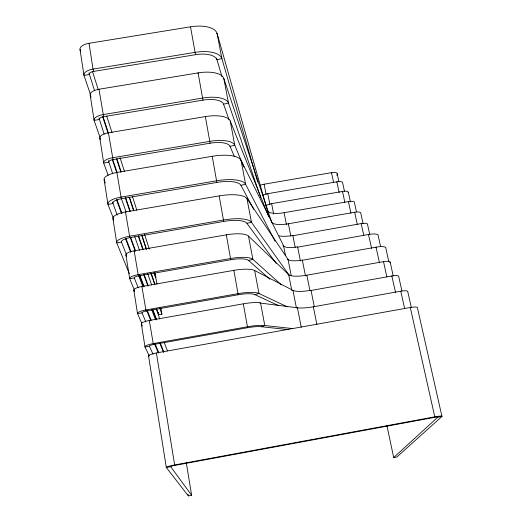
<?xml version="1.0" encoding="UTF-8"?>
<svg xmlns="http://www.w3.org/2000/svg" width="522" height="522" viewBox="0 0 522 522"><rect width="100%" height="100%" fill="white"/><g stroke="black" fill="none" stroke-linecap="round" stroke-linejoin="round"><path stroke-width="0.78" d="M292.816 235.755L361.263 223.573A7.093 1.971 -12.3 0 1 367.553 224.506L369.772 234.672M297.547 247.193L368.597 234.456A10.949 2.917 -12.3 0 1 378.228 235.787L380.518 246.201M302.29 260.269L376.029 247.134A11.282 2.871 -12.3 0 1 385.875 248.381L388.786 261.535M331.457 173.063L331.529 172.658A6.212 2.016 -12.2 0 1 337.212 173.761L338.869 181.545M310.975 290.48L391.865 275.962A8 1.834 -12.2 0 1 398.73 276.64L401.894 290.852M336.892 175.359L337.212 173.761M336.807 182.145L336.873 181.806A6.368 2.016 -12.3 0 1 342.667 182.883L344.461 191.267M342.406 191.842L342.497 191.437A6.538 2.01 -12.3 0 1 348.402 192.481L350.425 201.883M348.35 201.844L348.415 201.577A6.714 1.997 -12.3 0 1 354.451 202.588L356.441 211.828M361.185 223.84L363.821 235.37M368.506 234.724L371.651 248.485M375.84 247.669L376.029 247.134L379.468 262.84M391.663 276.412L391.865 275.962L395.559 292.653M410.285 307.497L434.774 416.837L174.433 464.998A8.887 0.966 -10.2 0 0 166.309 467.49L170.674 466.681A4.444 0.483 -10.2 0 1 174.739 465.435L434.115 417.45L434.774 416.837A8.776 0.94 -11.6 0 1 441.958 416.484L417.469 307.987A8.554 1.71 -12.2 0 0 410.285 307.497L156.352 352.963A8.659 1.755 -9.6 0 0 148.555 356.161L166.309 467.49L188.344 495.9L191.633 495.287L186.23 462.368M393.692 457.559L437.71 417.274L441.958 416.484L396.916 456.959L393.692 457.559L386.939 425.743M259.884 303.028L297.429 307.784A21.174 4.737 -11.3 0 0 313.324 306.786L400.772 291.211A8.267 1.775 -12.2 0 1 407.793 291.805L411.329 307.562M296.803 308.006L297.429 307.784L301.259 327.229M149.175 355.815L145.018 346.98A8.907 1.879 -9.5 0 1 153.011 343.626L247.572 326.746A21.8 4.574 -10.5 0 1 264.804 325.532L260.524 302.793A21.683 4.966 -10.5 0 0 243.35 303.811L149.285 320.488A8.861 2.036 -9.4 0 0 141.364 323.986L145.018 346.98L149.396 346.197A4.457 0.94 -9.5 0 1 153.396 344.527L247.604 327.699A17.435 3.661 -10.5 0 1 261.365 326.726L264.804 325.532L292.796 328.592M314.27 306.492L311.014 290.291A20.482 4.868 -11.3 0 1 292.966 290.376L254.632 270.513A22.185 5.716 -10.4 0 0 233.863 270.344L141.886 286.487A9.07 2.349 -9.2 0 0 133.834 290.304L137.527 313.65L142.017 312.861A4.561 1.09 -9.3 0 1 146.082 311.027L238.202 294.741A17.846 4.248 -10.4 0 1 254.847 294.617L258.964 293.501L287.074 306.727M292.261 290.571L292.966 290.376L296.346 307.549M291.759 290.31L288.679 274.644L248.498 236.088A22.714 6.532 -10.3 0 0 226.32 234.841L134.134 250.847A9.285 2.682 -8.9 0 0 125.939 255.017L129.684 278.722L134.278 277.919A4.672 1.253 -9.1 0 1 138.415 275.91L230.75 259.76A18.27 4.887 -10.4 0 1 248.524 260.452L252.883 259.375L281.436 284.94M287.968 274.813L288.679 274.644A19.836 4.979 -11.4 0 0 306.832 275.179L383.507 261.652A7.752 1.879 -12.3 0 1 390.221 262.409L393.21 275.89M291.159 275.283L288.013 259.284L246.965 198.634A27.914 8.9 -10.2 0 0 219.175 195.88L125.469 211.952A14.277 4.567 -8.6 0 0 112.974 218.796L116.732 242.88L121.45 242.064A9.572 2.871 -8.8 0 1 129.861 237.667L223.716 221.439A23.399 6.988 -10.3 0 1 246.919 223.312L251.447 222.255L289.071 275.035M287.315 259.447L288.013 259.284A15.379 4.052 -11.4 0 0 302.316 260.073L305.487 275.897M285.443 255.33L283.57 245.823L241.04 160.3A28.606 10.062 -10.2 0 0 212.219 156.3L116.869 172.456A14.636 5.168 -8.3 0 0 104.159 179.927L107.963 204.383L112.798 203.554A9.82 3.262 -8.5 0 1 121.352 198.745L216.865 182.432A23.979 7.941 -10.2 0 1 240.929 185.303L245.594 184.259L275.022 241.131M282.891 245.966L283.57 245.823A14.923 4.104 -11.3 0 0 297.586 246.867L300.411 260.993M268.778 216.734L230.209 120.967A24.443 9.435 -10.1 0 0 205.361 116.582L108.445 132.797A10.016 3.882 -8 0 0 99.826 138.219L103.695 163.047L108.654 162.212A5.037 1.847 -8.2 0 1 113.013 159.588L210.098 143.204A19.673 7.184 -10.2 0 1 230.013 146.323L234.809 145.279L243.872 167.086M223.188 78.561L223.801 78.43L271.629 222.02A17.611 5.227 -11.3 0 0 288.379 223.775L354.666 212.271A6.897 1.984 -12.3 0 1 360.819 213.25L363.058 223.553M100.028 137.293L94.11 120.38A10.349 4.169 -7.8 0 1 102.971 114.631L202.712 98.038A25.232 10.127 -10.1 0 1 228.486 103.102L223.801 78.43A25.076 10.597 -10 0 0 198.099 72.891L98.971 89.249A10.283 4.359 -7.5 0 0 90.195 95.167L94.11 120.38L99.206 119.531A5.174 2.081 -7.8 0 1 103.637 116.667L202.947 100.133A20.188 8.098 -10.1 0 1 223.553 104.152L228.486 103.102L260.602 197.336M216.499 33.721L217.132 33.591L268.178 213.139M271.199 222.104L271.629 222.02M267.512 210.81L267.721 210.771A17.128 5.253 -11.3 0 0 284.092 212.702L348.415 201.577L350.908 213.185M148.555 356.161L149.09 356.063M389.751 262.494L390.221 262.409M156.509 308.606L158.727 314.733L161.892 314.179L160.861 307.889M141.638 323.94L142.349 326.211M134.389 290.206L133.834 290.304L134.454 291.805M126.513 254.919L125.939 255.017L126.539 256.524M260.25 185.343A6.218 2.036 -11.1 0 1 264.125 184.207L331.529 172.658L333.519 182.047M113.561 218.698L112.974 218.796L113.574 220.317M262.866 195.3A6.375 2.036 -11.1 0 1 267.773 193.682L336.873 181.806L339.156 192.533M265.842 205.772A6.545 2.029 -11.1 0 1 271.616 203.652L342.497 191.437L344.853 202.464M348.004 192.553L348.402 192.481M104.759 179.822L104.159 179.927L105.307 182.974M100.439 138.115L99.826 138.219L100.361 139.759M90.515 95.115L90.985 97.477M80.695 49.662L80.042 49.766L83.996 75.377L90.534 94.658M80.551 51.313L80.042 49.766A10.564 4.881 -7.1 0 1 88.975 43.306L190.543 26.798A25.748 11.862 -10 0 1 217.132 33.591L221.896 58.634A25.911 11.38 -10 0 0 195.235 52.337L93.02 69.087A10.636 4.685 -7.3 0 0 83.996 75.377L89.236 74.516A5.318 2.342 -7.3 0 1 93.751 71.383L195.502 54.693A20.73 9.102 -10 0 1 216.826 59.691L221.896 58.634L257.744 182.132M261.365 326.726L288.699 329.663M254.847 294.617L278.52 305.598M248.524 260.452L269.92 279.263M170.674 466.681L191.633 495.287M246.919 223.312L276.138 263.362M174.739 465.435L156.417 353.12M240.929 185.303L253.738 209.387M149.396 346.197L153.057 354.321M141.795 323.34L137.527 313.65A9.115 2.179 -9.3 0 1 145.658 309.983L238.136 293.638A22.309 5.311 -10.4 0 1 258.964 293.501L254.632 270.513M153.396 344.527L149.285 320.488M230.013 146.323L234.495 156.783M154.577 344.07L158.375 353.016M142.017 312.861L145.801 321.826M154.949 343.509L158.74 352.474M134.343 289.938L129.684 278.722A9.337 2.512 -9.1 0 1 137.952 274.702L230.652 258.494A22.844 6.114 -10.4 0 1 252.883 259.375L248.498 236.088M129.339 273.652L116.732 242.88A14.362 4.306 -8.8 0 1 129.345 236.27L223.586 219.984A28.077 8.385 -10.3 0 1 251.447 222.255L246.965 198.634M146.082 311.027L141.886 286.487M146.793 310.714L150.741 320.554M159.849 343.254L163.497 352.337M134.278 277.919L138.2 287.739M147.25 310.414L151.171 320.24M160.221 342.915L163.843 351.985M121.45 242.064L126.233 254.181M113.287 218.007L107.963 204.383A14.727 4.894 -8.5 0 1 120.791 197.153L216.702 180.775A28.775 9.526 -10.2 0 1 245.594 184.259L241.04 160.3M138.415 275.91L134.134 250.847L134.311 251.336M138.65 275.538L143.008 286.956M151.732 309.794L155.51 319.686M164.228 342.523L167.425 350.895M125.443 238.521L130.637 252.211M139.283 275.016L143.609 286.421M152.541 309.99L156.293 319.875M117.117 214.999L112.55 201.975M126.043 238.645L130.937 251.611M139.863 275.257L144.183 286.695M152.822 309.579L156.567 319.497M129.861 237.667L125.469 211.952M116.478 199.73L121.482 213.478M130.102 237.151L135.113 250.899M143.733 274.572L147.909 286.03M156.248 308.939L159.034 316.58L159.419 318.955M108.145 175.301L103.695 163.047A10.075 3.693 -8.2 0 1 112.406 157.788L209.903 141.345A24.593 8.985 -10.2 0 1 234.809 145.279L230.209 120.967M117.039 199.822L122.037 213.609M130.657 237.36L135.661 251.147M144.274 274.898L148.17 285.625M223.553 104.152L228.956 119.486M112.687 173.722L108.413 160.645M121.293 198.282L126.135 212.095M134.735 236.655L139.576 250.475M147.641 273.495L151.674 285.012M159.739 308.039L161.892 314.179M121.352 198.745L116.869 172.456M112.341 159.739L116.791 172.841M125.163 197.499L129.874 211.371M138.252 236.029L142.956 249.901M150.812 273.019L154.734 284.581M113.013 159.588L108.445 132.797M104.159 134.161L98.958 117.946M112.759 159.569L117.189 172.658M125.528 197.296L130.219 211.156M138.558 235.794L143.25 249.653M151.328 273.528L154.975 284.307M94.56 90.737L88.988 72.904M103.18 117.006L108.498 133.227M116.863 158.721L121.176 171.855M129.541 197.349L133.847 210.483M141.958 235.2L146.519 249.111M154.381 273.058L155.902 277.691L155.138 273.065M102.625 116.7L108.211 133.678M116.589 159.138L120.902 172.253M129.032 196.944L133.599 210.836M141.723 235.52L146.297 249.412M153.912 272.556L156.195 279.505L156.965 284.177M103.637 116.667L98.971 89.249M92.446 71.416L98.149 89.262M106.834 116.413L112.047 132.705M119.988 157.527L124.451 171.49M132.392 196.318L136.862 210.281M144.555 234.332L149.266 249.072M93.751 71.383L93.02 69.087L89.066 43.607M221.987 76.832L216.526 58.112M400.772 291.211L404.654 308.672M383.507 261.652L386.887 277.006M354.666 212.271L357.296 224.473M313.324 306.786L316.887 324.534M306.832 275.179L309.931 290.643M295.211 247.369L292.842 235.494A18.12 5.187 -11.3 0 1 279.139 235.885M288.379 223.775L290.819 236.061M284.092 212.702L286.408 224.382M271.616 203.652L273.632 213.961M267.773 193.682L269.881 204.474M264.125 184.207L266.122 194.445M233.863 270.344L238.202 294.741M212.219 156.3L216.865 182.432M226.32 234.841L230.75 259.76M158.342 312.378L158.727 314.733M188.077 494.295L188.344 495.9M190.576 27.105L195.502 54.693M198.145 73.302L198.099 72.891L202.947 100.133M205.387 116.83L210.098 143.204M219.188 196.076L223.716 221.439M243.356 304.072L247.604 327.699M434.115 417.45A4.385 0.47 -11.6 0 1 437.71 417.274"/></g></svg>
